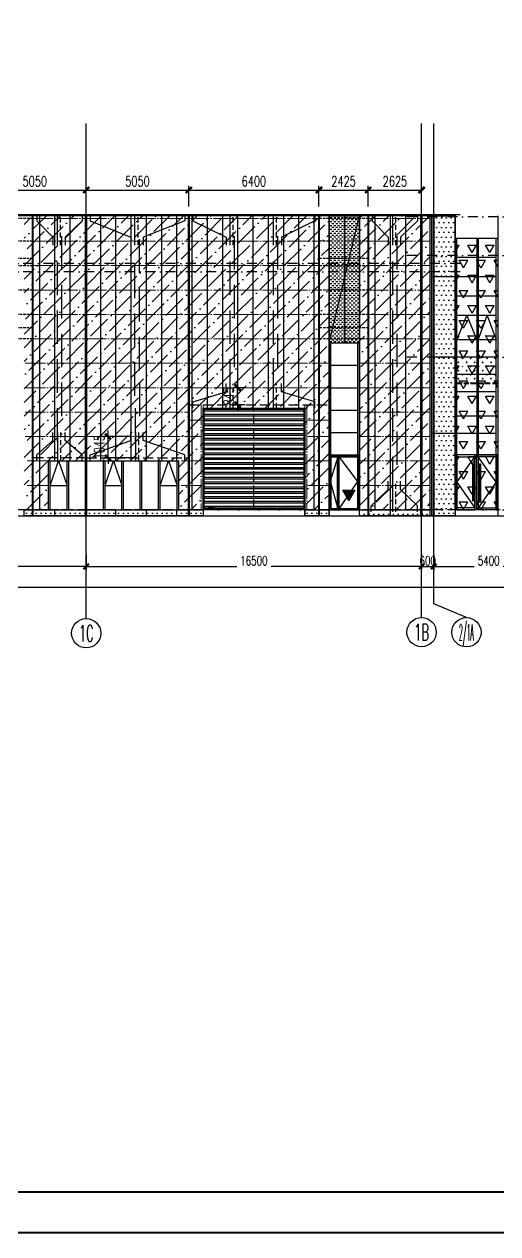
# Model space of a CAD drawing. Extents: x -2072575 to 87763, y -155913 to 742026.
# Drawn here: x -1795048 to -1771748, y 472207 to 531657 of the extents above; entities that cross this region are included whole.
import ezdxf
from ezdxf.enums import TextEntityAlignment as Align

# ---------------------------------------------------------------- set-up
doc = ezdxf.new("R2010")
doc.units = 0
doc.header["$LTSCALE"] = 1000
for name, pattern in [('20剖面图$0$DASH', [0.35, 0.25, -0.1]), ('__DASH', [0.35, 0.25, -0.1]), ('CENTER', [2, 1.25, -0.25, 0.25, -0.25]), ('DASH', [0.35, 0.25, -0.1]), ('DASHDOT', [1, 0.5, -0.25, 0, -0.25]), ('DASHED', [0.75, 0.5, -0.25]), ('DOT', [0.25, 0, -0.25]), ('DOTE', [2.42, 2, -0.2, 0.02, -0.2]), ('HIDDEN2', [0.1875, 0.125, -0.0625]), ('ZN-DASH', [0.35, 0.25, -0.1])]:
    doc.linetypes.add(name, pattern=pattern)
doc.layers.get('Defpoints').update_dxf_attribs({"color": 210})
for name, color, linetype in [('!ZN1-填充-8', 8, 'Continuous'), ('!ZN1-文字-7', 7, 'Continuous'), ('!ZN1-标注-173', 173, 'Continuous'), ('!ZN3-不锈钢板幕墙-7', 7, 'Continuous'), ('!ZN3-玻璃幕墙-4', 4, 'Continuous'), ('!ZN4-辅助材料-1', 1, 'Continuous'), ('!ZN5-钢材投影-40', 40, 'Continuous'), ('!ZN5-铝材断面-6', 6, 'Continuous'), ('0-cxFrame', 155, 'Continuous'), ('12圆钢+30钢套管撑杆', 3, 'Continuous'), ('12圆钢斜拉条', 30, 'Continuous'), ('12圆钢直拉条', 22, 'Continuous'), ('250×150×4.5×8 H型钢', 3, 'HIDDEN2'), ('3符号', 3, 'Continuous'), ('3铝板幕墙', 3, 'Continuous'), ('4玻璃幕墙', 4, 'Continuous'), ('60x60x5钢方管', 6, '20剖面图$0$DASH'), ('A-AXIS-DOTE', 14, 'DOTE'), ('A-AXIS-DP', 126, 'Continuous'), ('A-HATCH-2', 251, 'Continuous'), ('A-LIN-V', 9, 'Continuous'), ('A-门窗表显示尺寸', 160, 'Continuous'), ('AS-WALL', 40, 'Continuous'), ('DIM', 173, 'Continuous'), ('DOT', 8, 'DOT'), ('DOTE', 1, 'CENTER'), ('IE-填充-JYZS', 7, 'Continuous'), ('压型钢板', 23, 'Continuous')]:
    doc.layers.add(name, color=color, linetype=linetype)
for name, color, linetype, lineweight in [('0-cxText', 131, 'Continuous', 25), ('A-WALL-HATCH', 8, 'Continuous', 13), ('冷弯薄壁C型钢 250x75x20x3.0', 51, 'DOTE', 0), ('梁', 4, 'Continuous', 18)]:
    doc.layers.add(name, color=color, linetype=linetype, lineweight=lineweight)
doc.styles.add('_TCH_AXIS', font='COMPLEX', dxfattribs={"bigfont": 'GBCBIG'})
doc.styles.add('A-STANDARD', font='SIMPLEX', dxfattribs={"bigfont": 'GBCBIG'})
doc.styles.add('cx_tuming', font='simhei.ttf')
doc.styles.add('cx_tuqian1', font='')
doc.styles.add('DHTEXT-1', font='romans.shx', dxfattribs={"width": 0.7, "bigfont": 'chinese.shx'})
doc.styles.add('样式 1', font='romans.shx', dxfattribs={"width": 0.7, "bigfont": 'chinese.shx'})
doc.styles.add('黑体', font='simhei.ttf', dxfattribs={"height": 12})
doc.styles.get('cx_tuqian1').set_extended_font_data('SimSun')
doc.dimstyles.new('ZN180', dxfattribs={"dimscale": 180, "dimtxt": 2.5, "dimasz": 1.5, "dimexe": 1, "dimexo": 2, "dimgap": 0.9, "dimtad": 1, "dimdec": 0, "dimdsep": 46, "dimtxsty": 'DHTEXT-1', "dimblk": 'ARCHTICK', "dimcen": 2.5, "dimclrd": 173, "dimclre": 173, "dimclrt": 7, "dimazin": 2, "dimtfac": 1, "dimtdec": 0, "dimtix": 1, "dimtmove": 2, "dimatfit": 3, "dimfxl": 0, "dimarcsym": 0})
doc.dimstyles.new('ZN200', dxfattribs={"dimscale": 200, "dimtxt": 2.5, "dimasz": 1.5, "dimexe": 1, "dimexo": 2, "dimgap": 0.9, "dimtad": 1, "dimdec": 0, "dimdsep": 46, "dimtxsty": 'DHTEXT-1', "dimblk": 'ARCHTICK', "dimcen": 2.5, "dimclrd": 173, "dimclre": 173, "dimclrt": 7, "dimazin": 2, "dimtfac": 1, "dimtdec": 0, "dimtix": 1, "dimtmove": 2, "dimatfit": 3, "dimfxl": 0, "dimtolj": 1, "dimtzin": 0, "dimarcsym": 0})
pattern_1 = [(45, (1875021.75, -503214.68), (252.5697, 926.08891), [1190.625, -238.125, 0, -238.125])]

# ---------------------------------------------------------------- blocks, each defined once
blk = doc.blocks.new('_ArchTick')
at = {"color": 0, "linetype": 'ByBlock', "const_width": 0.4}
blk.add_lwpolyline([(-0.5, -0.5), (0.5, 0.5)], dxfattribs=at)
blk = doc.blocks.new('*D84')
at = {"layer": 'Defpoints', "color": 0, "ltscale": 1800, "transparency": 16777216}
for p in [(-600, -1855), (125900, -1855), (125900, -3824)]:
    blk.add_point(p, dxfattribs=at)
at = {"layer": 'DIM', "color": 173, "linetype": 'ByBlock', "lineweight": -2, "ltscale": 1800, "transparency": 16777216}
for p, q in [((-600, -2215), (-600, -4004)), ((125900, -2215), (125900, -4004)), ((-600, -3824), (61655, -3824)), ((125900, -3824), (63644, -3824))]:
    blk.add_line(p, q, dxfattribs=at)
at = {"layer": 'DIM', "color": 173, "lineweight": -2, "ltscale": 1800, "transparency": 16777216, "xscale": 270, "yscale": 270, "zscale": 270, "rotation": 180}
blk.add_blockref('_ArchTick', (-600, -3824), dxfattribs=at)
at = {"layer": 'DIM', "color": 173, "lineweight": -2, "ltscale": 1800, "transparency": 16777216, "xscale": 270, "yscale": 270, "zscale": 270}
blk.add_blockref('_ArchTick', (125900, -3824), dxfattribs=at)
at = {"layer": 'DIM', "color": 7, "ltscale": 1800, "transparency": 16777216, "insert": (62650, -3549), "char_height": 450, "attachment_point": 5, "style": 'DHTEXT-1'}
blk.add_mtext('126500', dxfattribs=at)
blk = doc.blocks.new('*D91')
at = {"layer": 'Defpoints', "color": 0, "ltscale": 1800, "transparency": 16777216}
for p in [(76500, -1855), (93000, -1855), (93000, -2784)]:
    blk.add_point(p, dxfattribs=at)
at = {"layer": 'DIM', "color": 173, "linetype": 'ByBlock', "lineweight": -2, "ltscale": 1800, "transparency": 16777216}
for p, q in [((76500, -2215), (76500, -2964)), ((93000, -2215), (93000, -2964)), ((76500, -2784), (83906, -2784)), ((93000, -2784), (85595, -2784))]:
    blk.add_line(p, q, dxfattribs=at)
at = {"layer": 'DIM', "color": 173, "lineweight": -2, "ltscale": 1800, "transparency": 16777216, "xscale": 270, "yscale": 270, "zscale": 270, "rotation": 180}
blk.add_blockref('_ArchTick', (76500, -2784), dxfattribs=at)
at = {"layer": 'DIM', "color": 173, "lineweight": -2, "ltscale": 1800, "transparency": 16777216, "xscale": 270, "yscale": 270, "zscale": 270}
blk.add_blockref('_ArchTick', (93000, -2784), dxfattribs=at)
at = {"layer": 'DIM', "color": 7, "ltscale": 1800, "transparency": 16777216, "insert": (84750, -2509), "char_height": 450, "attachment_point": 5, "style": 'DHTEXT-1'}
blk.add_mtext('16500', dxfattribs=at)
blk = doc.blocks.new('*D92')
at = {"layer": 'Defpoints', "color": 0, "ltscale": 1800, "transparency": 16777216}
for p in [(93000, -1855), (109500, -1855), (109500, -2784)]:
    blk.add_point(p, dxfattribs=at)
at = {"layer": 'DIM', "color": 173, "linetype": 'ByBlock', "lineweight": -2, "ltscale": 1800, "transparency": 16777216}
for p, q in [((93000, -2215), (93000, -2964)), ((109500, -2215), (109500, -2964)), ((93000, -2784), (100406, -2784)), ((109500, -2784), (102095, -2784))]:
    blk.add_line(p, q, dxfattribs=at)
at = {"layer": 'DIM', "color": 173, "lineweight": -2, "ltscale": 1800, "transparency": 16777216, "xscale": 270, "yscale": 270, "zscale": 270, "rotation": 180}
blk.add_blockref('_ArchTick', (93000, -2784), dxfattribs=at)
at = {"layer": 'DIM', "color": 173, "lineweight": -2, "ltscale": 1800, "transparency": 16777216, "xscale": 270, "yscale": 270, "zscale": 270}
blk.add_blockref('_ArchTick', (109500, -2784), dxfattribs=at)
at = {"layer": 'DIM', "color": 7, "ltscale": 1800, "transparency": 16777216, "insert": (101250, -2509), "char_height": 450, "attachment_point": 5, "style": 'DHTEXT-1'}
blk.add_mtext('16500', dxfattribs=at)
blk = doc.blocks.new('*D93')
at = {"layer": 'Defpoints', "color": 0, "ltscale": 1800, "transparency": 16777216}
for p in [(109500, -1855), (110100, -1855), (110100, -2784)]:
    blk.add_point(p, dxfattribs=at)
at = {"layer": 'DIM', "color": 173, "linetype": 'ByBlock', "lineweight": -2, "ltscale": 1800, "transparency": 16777216}
for p, q in [((109500, -2215), (109500, -2964)), ((110100, -2215), (110100, -2964)), ((109500, -2784), (110100, -2784))]:
    blk.add_line(p, q, dxfattribs=at)
at = {"layer": 'DIM', "color": 173, "lineweight": -2, "ltscale": 1800, "transparency": 16777216, "xscale": 270, "yscale": 270, "zscale": 270, "rotation": 180}
blk.add_blockref('_ArchTick', (109500, -2784), dxfattribs=at)
at = {"layer": 'DIM', "color": 173, "lineweight": -2, "ltscale": 1800, "transparency": 16777216, "xscale": 270, "yscale": 270, "zscale": 270}
blk.add_blockref('_ArchTick', (110100, -2784), dxfattribs=at)
at = {"layer": 'DIM', "color": 7, "ltscale": 1800, "transparency": 16777216, "insert": (109800, -2509), "char_height": 450, "attachment_point": 5, "style": 'DHTEXT-1'}
blk.add_mtext('600', dxfattribs=at)
blk = doc.blocks.new('*D94')
at = {"layer": 'Defpoints', "color": 0, "ltscale": 1800, "transparency": 16777216}
for p in [(110100, -1855), (115500, -1855), (115500, -2784)]:
    blk.add_point(p, dxfattribs=at)
at = {"layer": 'DIM', "color": 173, "linetype": 'ByBlock', "lineweight": -2, "ltscale": 1800, "transparency": 16777216}
for p, q in [((110100, -2215), (110100, -2964)), ((115500, -2215), (115500, -2964)), ((110100, -2784), (112083, -2784)), ((115500, -2784), (113517, -2784))]:
    blk.add_line(p, q, dxfattribs=at)
at = {"layer": 'DIM', "color": 173, "lineweight": -2, "ltscale": 1800, "transparency": 16777216, "xscale": 270, "yscale": 270, "zscale": 270, "rotation": 180}
blk.add_blockref('_ArchTick', (110100, -2784), dxfattribs=at)
at = {"layer": 'DIM', "color": 173, "lineweight": -2, "ltscale": 1800, "transparency": 16777216, "xscale": 270, "yscale": 270, "zscale": 270}
blk.add_blockref('_ArchTick', (115500, -2784), dxfattribs=at)
at = {"layer": 'DIM', "color": 7, "ltscale": 1800, "transparency": 16777216, "insert": (112800, -2509), "char_height": 450, "attachment_point": 5, "style": 'DHTEXT-1'}
blk.add_mtext('5400', dxfattribs=at)
blk = doc.blocks.new('卓越-轴号')
blk.add_circle((0, 0), 4)
at = {"color": 0, "style": '_TCH_AXIS', "width": 1.041667, "flags": 8}
blk.add_attdef('A', text='', height=4.48, dxfattribs=at).set_placement((-2, -2.24), (2, -2.24), align=Align.FIT)
blk = doc.blocks.new('TK22.A1 L(Dragon)')
at = {"layer": '0-cxFrame', "color": 7, "const_width": 0.5}
blk.add_lwpolyline([(0, 0), (-841, 0), (-841, 594), (0, 594)], close=True, dxfattribs=at)
at = {"layer": '0-cxFrame', "const_width": 0.5}
blk.add_lwpolyline([(-80, 10), (-821, 10), (-821, 584), (-80, 584)], close=True, dxfattribs=at)
at = {"style": '黑体', "flags": 4}
blk.add_attdef('图幅', text='', height=3.3, dxfattribs=at).set_placement((-40, 3), align=Align.RIGHT)
at = {"layer": '0-cxText', "flags": 4}
for tag, height, style, p in [('建设单位', 3.5, 'cx_tuming', (-45, 240)), ('项目名称', 3.5, 'cx_tuming', (-45, 210)), ('子项名称', 3.5, 'cx_tuming', (-45, 180)), ('工程编号', 3.3, 'cx_tuqian1', (-35, 165)), ('图名1', 3.5, 'cx_tuming', (-45, 87)), ('图名2', 3.5, 'cx_tuming', (-45, 79)), ('图名3', 3.5, 'cx_tuming', (-45, 71)), ('出图日期', 3.3, 'cx_tuqian1', (-39, 60)), ('专业', 3.3, 'cx_tuqian1', (-55, 52)), ('图号', 3.3, 'cx_tuqian1', (-55, 44)), ('版次', 3.3, 'cx_tuqian1', (-20, 44))]:
    blk.add_attdef(tag, text='', height=height, dxfattribs=dict(at, style=style)).set_placement(p, align=Align.MIDDLE)
at = {"layer": 'Defpoints', "color": 6, "flags": 4}
for tag, height, style, p in [('tufu', 3.3, '黑体', (-12, 12)), ('dwfname', 4, 'cx_tuqian1', (-80, 3))]:
    blk.add_attdef(tag, text='', height=height, dxfattribs=dict(at, style=style)).set_placement(p, align=Align.RIGHT)
blk = doc.blocks.new('消防救援口标识')
blk.add_wipeout([(0, 0), (-150, 260), (150, 260)]).dxf.layer = '!ZN1-标注-173'
at = {"layer": '!ZN1-填充-8'}
h = blk.add_hatch(color=252, dxfattribs=at)
h.dxf.hatch_style = 1
h.paths.add_polyline_path([(0, 0), (-150, 260), (150, 260)])
at = {"layer": '!ZN1-标注-173'}
blk.add_lwpolyline([(0, 0), (-150, 260), (150, 260)], close=True, dxfattribs=at)
at = {"layer": '!ZN1-文字-7', "ltscale": 1.5, "style": '样式 1', "width": 0.7}
blk.add_text('消', height=120, dxfattribs=at).set_placement((-62, 164), align=Align.MIDDLE_LEFT)
blk = doc.blocks.new('w4243')
at = {"layer": '!ZN4-辅助材料-1', "xscale": 2, "yscale": 2, "zscale": 2}
blk.add_blockref('消防救援口标识', (-1646421, 506714), dxfattribs=at)
blk = doc.blocks.new('20250915090950')
at = {"layer": '!ZN1-填充-8'}
h = blk.add_hatch(dxfattribs=at)
h.set_pattern_fill('ANSI36', color=252, scale=300, style=0)
h.set_pattern_definition(pattern_1)
h.paths.add_polyline_path([(89950, 0), (93450, 0), (97550, 0), (91150, 0), (91150, 2400), (97550, 2400), (97550, 0), (98750, 0), (98750, 5000), (103750, 5000), (103750, 0), (104950, 0), (104950, 14450), (89950, 14450)])
h = blk.add_hatch(dxfattribs=at)
h.set_pattern_fill('ANSI36', color=252, scale=300, style=0)
h.set_pattern_definition(pattern_1)
h.paths.add_polyline_path([(106450, 0), (109900, 0), (109900, 14450), (106450, 14450)])
h = blk.add_hatch(dxfattribs=at)
h.set_pattern_fill('DOTS', color=252, scale=150, style=0)
h.set_pattern_definition([(0, (110000, -300), (119.0625, 238.125), [0, -238.125])])
h.paths.add_polyline_path([(110000, 14450), (111150, 14450), (111150, -300), (110000, -300)])
h = blk.add_hatch(dxfattribs=at)
h.set_pattern_fill('DOTS', color=252, scale=150, style=0)
h.set_pattern_definition([(0, (1875021.75, -503214.68), (119.0625, 238.125), [0, -238.125])])
h.paths.add_polyline_path([(113250, -300), (117150, -300), (117150, 5000), (122150, 5000), (122150, -300), (125900, -300), (125900, 14450), (113250, 14450)])
h = blk.add_hatch(dxfattribs=at)
h.set_pattern_fill('TRIANG', color=252, scale=300)
h.set_pattern_definition([(60, (1875021.75, -507792.9), (-428.62485, 742.4002), [428.625, -428.625]), (120, (1875021.75, -507792.9), (-857.24985, 9e-05), [428.625, -428.625]), (0, (1874807.4, -507421.7), (428.625, 742.4001), [428.625, -428.625])])
h.paths.add_polyline_path([(111150, 13350), (113250, 13350), (113250, 0), (111150, 0)])
at = {"layer": '!ZN1-填充-8', "ltscale": 0.5}
h = blk.add_hatch(dxfattribs=at)
h.set_pattern_fill('石膏板', color=252, scale=80)
h.set_pattern_definition([(45, (2141292.27, -554790.2), (-200.000005, 200.000005), [64, -218.84272]), (135, (2141737.52, -554790.2), (-200.000005, -200.000005), [64, -218.84272])])
h.paths.add_polyline_path([(111230, 7500), (111230, 6240), (113170, 6240), (113170, 7500)])
at = {"layer": '!ZN1-填充-8'}
h = blk.add_hatch(dxfattribs=at)
h.set_pattern_fill('DOTS', color=252, scale=150, style=0)
h.set_pattern_definition([(0, (1884997.87, -507792.86), (119.0625, 238.125), [0, -238.125])])
h.paths.add_polyline_path([(106450, 0), (110000, 0), (110000, -300), (106450, -300)])
at = {"layer": 'A-HATCH-2'}
h = blk.add_hatch(dxfattribs=at)
h.set_pattern_fill('ANSI32', color=256, scale=50, angle=45)
h.set_pattern_definition([(180, (1742230.16, -517237.45), (-1e-14, -238.125), []), (180, (1742150.8, -517158.08), (-1e-14, -238.125), [])])
h.paths.add_polyline_path([(98800, 4950), (103700, 4950), (103700, 50), (98800, 50)])
at = {"layer": 'IE-填充-JYZS', "ltscale": 10}
h = blk.add_hatch(dxfattribs=at)
h.set_pattern_fill('DASH', color=252, scale=100)
h.set_pattern_definition([(0, (1875021.75, -503214.675), (95.25, 95.25), [95.25, -95.25])])
h.paths.add_polyline_path([(106450, 8200), (104950, 8200), (104950, 14450), (106450, 14450)])
at = {"layer": 'IE-填充-JYZS', "ltscale": 2000}
h = blk.add_hatch(dxfattribs=at)
h.set_pattern_fill('DOTS', color=252, scale=150)
h.set_pattern_definition([(0, (89950, -300), (119.0625, 238.125), [0, -238.125])])
h.paths.add_polyline_path([(89950, 0), (98750, 0), (98750, -300), (89950, -300)])
h = blk.add_hatch(dxfattribs=at)
h.set_pattern_fill('DOTS', color=252, scale=150)
h.set_pattern_definition([(0, (103750, -300), (119.062, 238.125), [0, -238.125])])
h.paths.add_polyline_path([(103750, 0), (104950, 0), (104950, -300), (103750, -300)])
at = {"layer": '!ZN3-不锈钢板幕墙-7', "ltscale": 10}
for points in [[(112010, 435), (112050, 435), (112050, 2265), (112010, 2265)], [(112390, 435), (112350, 435), (112350, 2265), (112390, 2265)]]:
    blk.add_lwpolyline(points, close=True, dxfattribs=at)
at = {"layer": '!ZN3-玻璃幕墙-4', "color": 252, "linetype": 'ZN-DASH', "ltscale": 500}
for p, q in [((111230, 1350), (112120, 2600)), ((113170, 1350), (112280, 2600))]:
    blk.add_line(p, q, dxfattribs=at)
at = {"layer": '!ZN3-玻璃幕墙-4', "color": 252, "ltscale": 10}
for p, q in [((111230, 1350), (112120, 100)), ((113170, 1350), (112280, 100))]:
    blk.add_line(p, q, dxfattribs=at)
for points in [[(111230, 8350), (111720, 9550), (112210, 8350)], [(112290, 8350), (112730, 9550), (113170, 8350)], [(91230, 1200), (91645, 2400), (92060, 1200)], [(93940, 1200), (94350, 2400), (94760, 1200)], [(96640, 1200), (97055, 2400), (97470, 1200)]]:
    blk.add_lwpolyline(points, dxfattribs=at)
for points in [[(111230, 0), (111150, 0), (111150, 2700), (111230, 2700)], [(111230, 2600), (112120, 2600), (112120, 2700), (111230, 2700)], [(112200, 0), (112120, 0), (112120, 2700), (112200, 2700)], [(112280, 0), (112200, 0), (112200, 2700), (112280, 2700)], [(113170, 2600), (112280, 2600), (112280, 2700), (113170, 2700)], [(113170, 0), (113250, 0), (113250, 2700), (113170, 2700)], [(111230, 0), (112120, 0), (112120, 100), (111230, 100)], [(113170, 0), (112280, 0), (112280, 100), (113170, 100)]]:
    blk.add_lwpolyline(points, close=True, dxfattribs=at)
at = {"layer": '!ZN5-钢材投影-40', "color": 8, "linetype": 'DASH'}
for p, q in [((111230, 6240), (113250, 6240)), ((111230, 6200), (113250, 6200))]:
    blk.add_line(p, q, dxfattribs=at)
at = {"layer": '3铝板幕墙', "color": 252, "ltscale": 10}
for p, q in [((113250, 14450), (113250, -300)), ((111150, 11450), (110000, 11450)), ((111150, 7500), (110000, 7500)), ((111150, 3750), (110000, 3750))]:
    blk.add_line(p, q, dxfattribs=at)
at = {"layer": '3铝板幕墙', "color": 252, "ltscale": 2000}
for p, q in [((91450, 0), (91450, -300)), ((92950, 0), (92950, -300)), ((94450, 0), (94450, -300)), ((95950, 0), (95950, -300)), ((97450, 0), (97450, -300)), ((107950, 0), (107950, -300)), ((109450, 0), (109450, -300))]:
    blk.add_line(p, q, dxfattribs=at)
at = {"layer": '3铝板幕墙', "color": 252, "ltscale": 10}
blk.add_lwpolyline([(110000, 14450), (111150, 14450), (111150, -300), (110000, -300), (110000, 14450)], dxfattribs=at)
at = {"layer": '3铝板幕墙', "color": 252, "ltscale": 2000}
for points in [[(89950, 0), (98750, 0), (98750, -300), (89950, -300)], [(103750, 0), (104950, 0), (104950, -300), (103750, -300)], [(106450, 0), (110000, 0), (110000, -300), (106450, -300)]]:
    blk.add_lwpolyline(points, close=True, dxfattribs=at)
at = {"layer": '4玻璃幕墙', "color": 252, "ltscale": 1.5}
for p, q in [((111230, 0), (111230, 13350)), ((112210, 13350), (112210, 2700)), ((112290, 13350), (112290, 2700)), ((113170, 0), (113170, 13350)), ((113170, 12400), (111230, 12400)), ((113170, 11450), (111230, 11450)), ((113170, 10500), (111230, 10500)), ((113170, 9550), (111230, 9550)), ((113170, 8350), (111230, 8350)), ((104950, 0), (104950, 8200)), ((104950, 8200), (106450, 8200)), ((105030, 0), (105030, 8200)), ((113170, 7500), (111230, 7500)), ((105030, 7100), (106370, 7100)), ((113170, 6650), (111230, 6650)), ((105030, 6000), (106370, 6000)), ((113170, 5800), (111230, 5800)), ((105030, 4900), (106370, 4900)), ((113170, 4600), (111230, 4600)), ((105030, 3800), (106370, 3800)), ((113170, 3750), (111230, 3750)), ((91150, 0), (91150, 2400)), ((91150, 2400), (97550, 2400)), ((91230, 0), (91230, 2400)), ((92060, 0), (92060, 2400)), ((92140, 0), (92140, 2400)), ((92960, 0), (92960, 2400)), ((93040, 0), (93040, 2400)), ((93860, 0), (93860, 2400)), ((93940, 0), (93940, 2400)), ((94760, 0), (94760, 2400)), ((94840, 0), (94840, 2400)), ((95660, 0), (95660, 2400)), ((95740, 0), (95740, 2400)), ((96560, 0), (96560, 2400)), ((96640, 0), (96640, 2400)), ((97470, 0), (97470, 2400)), ((97550, 0), (97550, 2400)), ((105030, 2700), (106370, 2700)), ((113170, 2700), (111230, 2700)), ((91230, 1200), (92060, 1200)), ((93940, 1200), (94760, 1200)), ((96640, 1200), (97470, 1200)), ((91150, 0), (97550, 0)), ((106450, 0), (104950, 0))]:
    blk.add_line(p, q, dxfattribs=at)
at = {"layer": '4玻璃幕墙', "color": 252}
for p, q in [((104950, 2700), (106450, 2700)), ((104950, 0), (104950, 2700)), ((105000, 0), (105000, 2650)), ((105000, 2650), (105400, 2650)), ((105050, 50), (105050, 2600)), ((105050, 2600), (105350, 2600)), ((105400, 2650), (106400, 2650)), ((105450, 2600), (106350, 2600)), ((106450, 0), (104950, 0)), ((105350, 50), (105050, 50)), ((106350, 50), (105450, 50))]:
    blk.add_line(p, q, dxfattribs=at)
at = {"layer": '4玻璃幕墙', "color": 252, "ltscale": 1.5}
blk.add_lwpolyline([(111150, 13350), (113250, 13350), (113250, 0), (111150, 0), (111150, 13350)], dxfattribs=at)
at = {"layer": 'A-AXIS-DOTE', "linetype": '__DASH', "ltscale": 2}
blk.add_line((101250, 0), (101250, 5000), dxfattribs=at)
at = {"layer": 'A-LIN-V', "color": 252}
for p, q in [((109900, 14500), (-600, 14500)), ((110000, 14450), (-600, 14450)), ((104950, 14500), (106450, 14500)), ((104950, -300), (104950, 14450)), ((104950, 14450), (106450, 14450)), ((109900, 14500), (109900, -300)), ((111100, 14500), (110000, 14500)), ((110000, 14500), (110000, -300)), ((111150, 14450), (110000, 14450)), ((110100, 14500), (110100, -300)), ((111150, 13300), (111150, 14500)), ((89950, 0), (88450, 0)), ((98750, 0), (98750, -300)), ((104950, 0), (106450, 0)), ((106450, 0), (104950, 0)), ((103750, 0), (103750, -300)), ((111150, 0), (111150, -300))]:
    blk.add_line(p, q, dxfattribs=at)
blk.add_lwpolyline([(98750, 5000), (103750, 5000), (103750, 0), (98750, 0)], close=True, dxfattribs=at)
at = {"layer": 'A-WALL-HATCH'}
blk.add_line((97550, 0), (90470, 0), dxfattribs=at)
at = {"layer": 'A-门窗表显示尺寸', "color": 252}
blk.add_lwpolyline([(98800, 4950), (103700, 4950), (103700, 50), (98800, 50)], close=True, dxfattribs=at)
at = {"layer": 'AS-WALL', "color": 252}
blk.add_lwpolyline([(104950, 8200), (104950, 8200), (106450, 14450)], dxfattribs=at)
at = {"layer": '压型钢板', "color": 252, "ltscale": 10}
for p, q in [((90700, 14500), (90700, 0)), ((91450, 14500), (91450, 2400)), ((92200, 14500), (92200, 2400)), ((92950, 14500), (92950, 2400)), ((93700, 14500), (93700, 2400)), ((94450, 14500), (94450, 2400)), ((95200, 14500), (95200, 2400)), ((95950, 14500), (95950, 2400)), ((96700, 14500), (96700, 2400)), ((97450, 14500), (97450, 2400)), ((98200, 14500), (98200, 0)), ((98950, 14500), (98950, 5000)), ((99700, 14500), (99700, 5000)), ((100450, 14500), (100450, 5000)), ((101200, 14500), (101200, 5000)), ((101950, 14500), (101950, 5000)), ((102700, 14500), (102700, 5000)), ((103450, 14500), (103450, 5000)), ((104200, 14500), (104200, 0)), ((104950, 14500), (104950, 0)), ((105700, 14500), (105700, 8200)), ((107200, 14500), (107200, 0)), ((107950, 14500), (107950, 0)), ((108700, 14500), (108700, 0)), ((109450, 14500), (109450, 0)), ((109900, 14500), (109900, 0))]:
    blk.add_line(p, q, dxfattribs=at)
at = {"layer": 'A-门窗表显示尺寸', "color": 252, "style": 'A-STANDARD', "width": 0.705882}
blk.add_text('JLM5050', height=59.5, dxfattribs=at).set_placement((99000, 80))
at = {"layer": 'A-WALL-HATCH'}
blk.add_blockref('w4243', (1752341, -506271), dxfattribs=at)
at = {"layer": '4玻璃幕墙', "color": 252, "ltscale": 1.5}
for p, q in [((106370, 0), (106370, 8200)), ((106450, 0), (106450, 8200))]:
    blk.add_line(p, q, dxfattribs=at)
at = {"layer": '4玻璃幕墙', "color": 252}
for p, q in [((105350, 2600), (105350, 50)), ((105400, 0), (105400, 2650)), ((105450, 50), (105450, 2600)), ((106350, 2600), (106350, 50)), ((106400, 2650), (106400, 0)), ((106450, 2700), (106450, 0))]:
    blk.add_line(p, q, dxfattribs=at)
for points in [[(105400, 2650), (105000, 1403), (105400, 0)], [(105400, 2650), (106350, 1393), (105400, 0)]]:
    blk.add_lwpolyline(points, dxfattribs=at)
at = {"layer": 'A-LIN-V', "color": 252}
blk.add_line((106450, -300), (106450, 14450), dxfattribs=at)
at = {"layer": '压型钢板', "color": 252, "ltscale": 10}
blk.add_line((106450, 14500), (106450, 0), dxfattribs=at)
blk = doc.blocks.new('A$C79cc59f2')
at = {"layer": '3铝板幕墙', "ltscale": 1000}
blk.add_blockref('20250915090950', (0, 0), dxfattribs=at)
blk = doc.blocks.new('*D3401')
at = {"layer": 'Defpoints', "color": 0, "ltscale": 10, "transparency": 16777216}
for p in [(-1775498, 523507), (-1778123, 522293), (-1775498, 522293)]:
    blk.add_point(p, dxfattribs=at)
at = {"layer": 'DIM', "color": 173, "linetype": 'ByBlock', "lineweight": -2, "ltscale": 10, "transparency": 16777216}
for p, q in [((-1778123, 522693), (-1778123, 523707)), ((-1778123, 523507), (-1775498, 523507)), ((-1775498, 522693), (-1775498, 523707))]:
    blk.add_line(p, q, dxfattribs=at)
at = {"layer": 'DIM', "color": 173, "lineweight": -2, "ltscale": 10, "transparency": 16777216, "xscale": 300, "yscale": 300, "zscale": 300, "rotation": 180}
blk.add_blockref('_ArchTick', (-1778123, 523507), dxfattribs=at)
at = {"layer": 'DIM', "color": 173, "lineweight": -2, "ltscale": 10, "transparency": 16777216, "xscale": 300, "yscale": 300, "zscale": 300}
blk.add_blockref('_ArchTick', (-1775498, 523507), dxfattribs=at)
at = {"layer": 'DIM', "color": 7, "ltscale": 10, "transparency": 16777216, "insert": (-1776810, 523937), "char_height": 500, "attachment_point": 5, "style": 'DHTEXT-1'}
blk.add_mtext('\\A1;2625', dxfattribs=at)
blk = doc.blocks.new('*D3402')
at = {"layer": 'Defpoints', "color": 0, "ltscale": 10, "transparency": 16777216}
for p in [(-1778123, 523507), (-1780548, 522293), (-1778123, 522293)]:
    blk.add_point(p, dxfattribs=at)
at = {"layer": 'DIM', "color": 173, "linetype": 'ByBlock', "lineweight": -2, "ltscale": 10, "transparency": 16777216}
for p, q in [((-1780548, 522693), (-1780548, 523707)), ((-1780548, 523507), (-1778123, 523507)), ((-1778123, 522693), (-1778123, 523707))]:
    blk.add_line(p, q, dxfattribs=at)
at = {"layer": 'DIM', "color": 173, "lineweight": -2, "ltscale": 10, "transparency": 16777216, "xscale": 300, "yscale": 300, "zscale": 300, "rotation": 180}
blk.add_blockref('_ArchTick', (-1780548, 523507), dxfattribs=at)
at = {"layer": 'DIM', "color": 173, "lineweight": -2, "ltscale": 10, "transparency": 16777216, "xscale": 300, "yscale": 300, "zscale": 300}
blk.add_blockref('_ArchTick', (-1778123, 523507), dxfattribs=at)
at = {"layer": 'DIM', "color": 7, "ltscale": 10, "transparency": 16777216, "insert": (-1779335, 523937), "char_height": 500, "attachment_point": 5, "style": 'DHTEXT-1'}
blk.add_mtext('\\A1;2425', dxfattribs=at)
blk = doc.blocks.new('*D3403')
at = {"layer": 'Defpoints', "color": 0, "ltscale": 10, "transparency": 16777216}
for p in [(-1780548, 523507), (-1786948, 522293), (-1780548, 522293)]:
    blk.add_point(p, dxfattribs=at)
at = {"layer": 'DIM', "color": 173, "linetype": 'ByBlock', "lineweight": -2, "ltscale": 10, "transparency": 16777216}
for p, q in [((-1786948, 522693), (-1786948, 523707)), ((-1786948, 523507), (-1780548, 523507)), ((-1780548, 522693), (-1780548, 523707))]:
    blk.add_line(p, q, dxfattribs=at)
at = {"layer": 'DIM', "color": 173, "lineweight": -2, "ltscale": 10, "transparency": 16777216, "xscale": 300, "yscale": 300, "zscale": 300, "rotation": 180}
blk.add_blockref('_ArchTick', (-1786948, 523507), dxfattribs=at)
at = {"layer": 'DIM', "color": 173, "lineweight": -2, "ltscale": 10, "transparency": 16777216, "xscale": 300, "yscale": 300, "zscale": 300}
blk.add_blockref('_ArchTick', (-1780548, 523507), dxfattribs=at)
at = {"layer": 'DIM', "color": 7, "ltscale": 10, "transparency": 16777216, "insert": (-1783748, 523937), "char_height": 500, "attachment_point": 5, "style": 'DHTEXT-1'}
blk.add_mtext('\\A1;6400', dxfattribs=at)
blk = doc.blocks.new('*D3404')
at = {"layer": 'Defpoints', "color": 0, "ltscale": 10, "transparency": 16777216}
for p in [(-1786948, 523507), (-1791998, 522293), (-1786948, 522293)]:
    blk.add_point(p, dxfattribs=at)
at = {"layer": 'DIM', "color": 173, "linetype": 'ByBlock', "lineweight": -2, "ltscale": 10, "transparency": 16777216}
for p, q in [((-1791998, 522693), (-1791998, 523707)), ((-1791998, 523507), (-1786948, 523507)), ((-1786948, 522693), (-1786948, 523707))]:
    blk.add_line(p, q, dxfattribs=at)
at = {"layer": 'DIM', "color": 173, "lineweight": -2, "ltscale": 10, "transparency": 16777216, "xscale": 300, "yscale": 300, "zscale": 300, "rotation": 180}
blk.add_blockref('_ArchTick', (-1791998, 523507), dxfattribs=at)
at = {"layer": 'DIM', "color": 173, "lineweight": -2, "ltscale": 10, "transparency": 16777216, "xscale": 300, "yscale": 300, "zscale": 300}
blk.add_blockref('_ArchTick', (-1786948, 523507), dxfattribs=at)
at = {"layer": 'DIM', "color": 7, "ltscale": 10, "transparency": 16777216, "insert": (-1789473, 523937), "char_height": 500, "attachment_point": 5, "style": 'DHTEXT-1'}
blk.add_mtext('\\A1;5050', dxfattribs=at)
blk = doc.blocks.new('*D3405')
at = {"layer": 'Defpoints', "color": 0, "ltscale": 10, "transparency": 16777216}
for p in [(-1791998, 523507), (-1797048, 522293), (-1791998, 522293)]:
    blk.add_point(p, dxfattribs=at)
at = {"layer": 'DIM', "color": 173, "linetype": 'ByBlock', "lineweight": -2, "ltscale": 10, "transparency": 16777216}
for p, q in [((-1797048, 522693), (-1797048, 523707)), ((-1797048, 523507), (-1791998, 523507)), ((-1791998, 522693), (-1791998, 523707))]:
    blk.add_line(p, q, dxfattribs=at)
at = {"layer": 'DIM', "color": 173, "lineweight": -2, "ltscale": 10, "transparency": 16777216, "xscale": 300, "yscale": 300, "zscale": 300, "rotation": 180}
blk.add_blockref('_ArchTick', (-1797048, 523507), dxfattribs=at)
at = {"layer": 'DIM', "color": 173, "lineweight": -2, "ltscale": 10, "transparency": 16777216, "xscale": 300, "yscale": 300, "zscale": 300}
blk.add_blockref('_ArchTick', (-1791998, 523507), dxfattribs=at)
at = {"layer": 'DIM', "color": 7, "ltscale": 10, "transparency": 16777216, "insert": (-1794523, 523937), "char_height": 500, "attachment_point": 5, "style": 'DHTEXT-1'}
blk.add_mtext('\\A1;5050', dxfattribs=at)
blk = doc.blocks.new('*D3447')
at = {"layer": 'Defpoints', "color": 0, "ltscale": 10, "transparency": 16777216}
for p in [(-1790924, 511393), (-1789423, 511393), (-1789286, 510348)]:
    blk.add_point(p, dxfattribs=at)
at = {"layer": 'DIM', "color": 173, "linetype": 'ByBlock', "lineweight": -2, "ltscale": 10, "transparency": 16777216}
for p, q in [((-1789823, 511393), (-1791124, 511393)), ((-1790924, 511393), (-1790924, 511693)), ((-1790924, 510348), (-1790924, 511393)), ((-1789686, 510348), (-1791124, 510348)), ((-1790924, 510348), (-1790924, 510048))]:
    blk.add_line(p, q, dxfattribs=at)
at = {"layer": 'DIM', "color": 173, "lineweight": -2, "ltscale": 10, "transparency": 16777216, "xscale": 300, "yscale": 300, "zscale": 300}
for p, rotation in [((-1790924, 511393), 270), ((-1790924, 510348), 90)]:
    blk.add_blockref('_ArchTick', p, dxfattribs=dict(at, rotation=rotation))
at = {"layer": 'DIM', "color": 7, "ltscale": 10, "transparency": 16777216, "insert": (-1791354, 510870), "char_height": 500, "attachment_point": 5, "rotation": 90, "style": 'DHTEXT-1'}
blk.add_mtext('\\A1;1045', dxfattribs=at)
blk = doc.blocks.new('*D3448')
at = {"layer": 'Defpoints', "color": 0, "ltscale": 10, "transparency": 16777216}
for p in [(-1784548, 513793), (-1783798, 513793), (-1783798, 512948)]:
    blk.add_point(p, dxfattribs=at)
at = {"layer": 'DIM', "color": 173, "linetype": 'ByBlock', "lineweight": -2, "ltscale": 10, "transparency": 16777216}
for p, q in [((-1784198, 513793), (-1784748, 513793)), ((-1784548, 513793), (-1784548, 514093)), ((-1784548, 512948), (-1784548, 513793)), ((-1784198, 512948), (-1784748, 512948)), ((-1784548, 512948), (-1784548, 512648))]:
    blk.add_line(p, q, dxfattribs=at)
at = {"layer": 'DIM', "color": 173, "lineweight": -2, "ltscale": 10, "transparency": 16777216, "xscale": 300, "yscale": 300, "zscale": 300}
for p, rotation in [((-1784548, 513793), 270), ((-1784548, 512948), 90)]:
    blk.add_blockref('_ArchTick', p, dxfattribs=dict(at, rotation=rotation))
at = {"layer": 'DIM', "color": 7, "ltscale": 10, "transparency": 16777216, "insert": (-1784978, 513370), "char_height": 500, "attachment_point": 5, "rotation": 90, "style": 'DHTEXT-1'}
blk.add_mtext('\\A1;845', dxfattribs=at)
blk = doc.blocks.new('20250821111708')
at = {"layer": 'DOT', "linetype": 'DASHDOT'}
for p, q in [((111400.4, 14500), (-7557.7, 14500)), ((132268.5, 14400), (108756.3, 14400)), ((132268.5, 12500), (108756.3, 12500)), ((111400.4, 12100), (-7557.7, 12100)), ((111400.4, 11700), (-7557.7, 11700)), ((132268.5, 7500), (108756.3, 7500)), ((132268.5, 0), (-7557.7, 0))]:
    blk.add_line(p, q, dxfattribs=at)
at = {"layer": 'DOTE', "ltscale": 180}
for p, q in [((93000, -5350), (93000, 18985.3)), ((109500, -5295.7), (109500, 18985.3)), ((110100, -4623.7), (110100, 18985.3))]:
    blk.add_line(p, q, dxfattribs=at)
at = {"layer": 'DOTE', "ltscale": 1.8}
blk.add_line((111702.5, -5300.1), (110100, -4623.7), dxfattribs=at)
at = {"layer": '3符号', "color": 7}
ref = blk.add_blockref('卓越-轴号', (93001.1, -6070), dxfattribs=dict(at, xscale=180, yscale=180, zscale=180))
ref.add_attrib('A', '1C', dxfattribs={"layer": '0', "color": 0, "height": 806.4, "style": '_TCH_AXIS', "width": 0.625}).set_placement((92641.1, -6473.2), (93361.1, -6473.2), align=Align.FIT)
ref = blk.add_blockref('卓越-轴号', (109501.1, -6015.7), dxfattribs=dict(at, xscale=180, yscale=180, zscale=180))
ref.add_attrib('A', '1B', dxfattribs={"layer": '0', "color": 0, "height": 806.4, "style": '_TCH_AXIS', "width": 0.585938}).set_placement((109141.1, -6418.9), (109861.1, -6418.9), align=Align.FIT)
ref = blk.add_blockref('卓越-轴号', (111703.6, -6020.1), dxfattribs=dict(at, xscale=180, yscale=180, zscale=180))
ref.add_attrib('A', '2/1A', dxfattribs={"layer": '0', "color": 0, "height": 806.4, "style": '_TCH_AXIS', "width": 0.25}).set_placement((111343.6, -6423.3), (112063.6, -6423.3), align=Align.FIT)
at = {"layer": 'DIM', "ltscale": 1800}
for base, p1, p2, picture, middle in [((125900, -3824.1), (-600, -1854.7), (125900, -1854.7), '*D84', (62650, -3549.1)), ((93000, -2784.1), (76500, -1854.7), (93000, -1854.7), '*D91', (84750, -2509.1)), ((109500, -2784.1), (93000, -1854.7), (109500, -1854.7), '*D92', (101250, -2509.1)), ((110100, -2784.1), (109500, -1854.7), (110100, -1854.7), '*D93', (109800, -2509.1)), ((115500, -2784.1), (110100, -1854.7), (115500, -1854.7), '*D94', (112800, -2509.1))]:
    dim = blk.add_linear_dim(base=base, p1=p1, p2=p2, angle=0, dimstyle='ZN180', dxfattribs=at)
    dim.commit()
    dim.dimension.update_dxf_attribs({"geometry": picture, "text_midpoint": middle, "dimtype": 129})

msp = doc.modelspace()

# ---------------------------------------------------------------- block references
at = {"layer": '!ZN5-铝材断面-6', "ltscale": 1000}
msp.add_blockref('A$C79cc59f2', (-1884997.9, 507792.9), dxfattribs=at)

# ---------------------------------------------------------------- next in the draw order: linework, layer by layer
at = {"layer": '!ZN5-钢材投影-40', "color": 8, "linetype": 'DASH'}
for p, q in [((-1773767.9, 514032.9), (-1771747.9, 514032.9)), ((-1773767.9, 513992.9), (-1771747.9, 513992.9))]:
    msp.add_line(p, q, dxfattribs=at)
at = {"layer": '12圆钢+30钢套管撑杆', "color": 3}
for p, q in [((-1793410.7, 520792.9), (-1793410.7, 522292.9)), ((-1789597.9, 520792.9), (-1789597.9, 522292.9)), ((-1784914.5, 520792.9), (-1784914.5, 522292.9)), ((-1782781.2, 520792.9), (-1782781.2, 522292.9)), ((-1776910.7, 520792.9), (-1776910.7, 522292.9)), ((-1784914.5, 512797.9), (-1784914.5, 513980.4)), ((-1782781.2, 512797.9), (-1782781.2, 513980.4)), ((-1793410.7, 511592.9), (-1793410.7, 510192.9)), ((-1789572.9, 511592.9), (-1789572.9, 510192.9)), ((-1776910.7, 507692.9), (-1776910.7, 509192.9))]:
    msp.add_line(p, q, dxfattribs=at)
at = {"layer": '12圆钢+30钢套管撑杆', "color": 3, "linetype": 'DASHED', "ltscale": 0.5}
for p, q in [((-1793260.7, 520792.9), (-1793260.7, 522292.9)), ((-1789447.9, 520792.9), (-1789447.9, 522292.9)), ((-1784764.5, 520792.9), (-1784764.5, 522292.9)), ((-1782631.2, 520792.9), (-1782631.2, 522292.9)), ((-1776760.7, 520792.9), (-1776760.7, 522292.9)), ((-1784764.5, 512797.9), (-1784764.5, 513980.4)), ((-1782631.2, 512797.9), (-1782631.2, 513980.4)), ((-1793260.7, 511592.9), (-1793260.7, 510192.9)), ((-1789422.9, 511592.9), (-1789422.9, 510192.9)), ((-1776760.7, 507692.9), (-1776760.7, 509192.9))]:
    msp.add_line(p, q, dxfattribs=at)
at = {"layer": '12圆钢斜拉条', "ltscale": 1000}
for points in [[(-1794422.9, 522292.9), (-1794422.9, 521992.9), (-1793635.7, 521192.9), (-1793635.7, 520792.9)], [(-1792198.4, 522292.9), (-1792198.4, 521992.9), (-1793035.7, 521192.9), (-1793035.7, 520792.9)], [(-1791797.9, 522292.9), (-1791797.9, 521992.9), (-1789797.9, 521192.9), (-1789797.9, 520792.9)], [(-1787147.9, 522292.9), (-1787147.9, 521992.9), (-1789197.9, 521192.9), (-1789197.9, 520792.9)], [(-1786747.9, 522292.9), (-1786747.9, 521992.9), (-1785114.4, 521192.9), (-1785114.4, 520792.9)], [(-1780747.9, 522292.9), (-1780747.9, 521992.9), (-1782381.4, 521192.9), (-1782381.4, 520792.9)], [(-1777922.9, 522292.9), (-1777922.9, 521992.9), (-1777135.7, 521192.9), (-1777135.7, 520792.9)], [(-1775698.4, 522292.9), (-1775698.4, 521992.9), (-1776535.7, 521192.9), (-1776535.7, 520792.9)], [(-1786747.9, 512797.9), (-1786747.9, 513097.9), (-1785114.4, 513592.9), (-1785114.4, 513992.9)], [(-1780747.9, 512797.9), (-1780747.9, 513097.9), (-1782381.4, 513592.9), (-1782381.4, 513992.9)], [(-1794422.9, 510197.9), (-1794422.9, 510497.9), (-1793635.7, 511192.9), (-1793635.7, 511592.9)], [(-1792198.4, 510197.9), (-1792198.4, 510497.9), (-1793035.7, 511192.9), (-1793035.7, 511592.9)], [(-1791797.9, 510197.9), (-1791797.9, 510497.9), (-1789797.9, 511192.9), (-1789797.9, 511592.9)], [(-1787147.9, 510197.9), (-1787147.9, 510497.9), (-1789197.9, 511192.9), (-1789197.9, 511592.9)], [(-1777972.9, 507692.9), (-1777972.9, 507992.9), (-1777135.7, 508792.9), (-1777135.7, 509192.9)], [(-1775698.4, 507692.9), (-1775698.4, 507992.9), (-1776535.7, 508792.9), (-1776535.7, 509192.9)]]:
    msp.add_lwpolyline(points, dxfattribs=at)
at = {"layer": '12圆钢直拉条', "ltscale": 1000}
for p, q in [((-1793210.7, 521242.9), (-1793210.7, 519592.9)), ((-1789397.9, 521092.9), (-1789397.9, 519442.9)), ((-1784714.5, 521242.9), (-1784714.5, 519592.9)), ((-1782581.2, 521242.9), (-1782581.2, 519592.9)), ((-1776710.7, 521242.9), (-1776710.7, 519592.9)), ((-1793410.7, 518342.9), (-1793410.7, 519992.9)), ((-1789597.9, 518192.9), (-1789597.9, 519842.9)), ((-1784914.5, 518342.9), (-1784914.5, 519992.9)), ((-1782781.2, 518342.9), (-1782781.2, 519992.9)), ((-1776910.7, 518342.9), (-1776910.7, 519992.9)), ((-1793210.7, 518842.9), (-1793210.7, 517192.9)), ((-1789397.9, 518692.9), (-1789397.9, 517042.9)), ((-1784714.5, 518842.9), (-1784714.5, 517192.9)), ((-1782581.2, 518842.9), (-1782581.2, 517192.9)), ((-1776710.7, 518842.9), (-1776710.7, 517192.9)), ((-1793410.7, 515942.9), (-1793410.7, 517592.9)), ((-1789597.9, 515792.9), (-1789597.9, 517442.9)), ((-1784914.5, 515942.9), (-1784914.5, 517592.9)), ((-1782781.2, 515942.9), (-1782781.2, 517592.9)), ((-1776910.7, 515942.9), (-1776910.7, 517592.9)), ((-1793210.4, 516442.9), (-1793210.4, 514792.9)), ((-1789397.9, 516292.9), (-1789397.9, 514642.9)), ((-1784714.5, 516442.9), (-1784714.5, 514792.9)), ((-1782581.2, 516442.9), (-1782581.2, 514792.9)), ((-1776710.7, 516442.9), (-1776710.7, 514792.9)), ((-1793410.4, 513542.9), (-1793410.4, 515192.9)), ((-1789597.9, 513392.9), (-1789597.9, 515042.9)), ((-1784914.5, 513542.9), (-1784914.5, 515192.9)), ((-1782781.2, 513542.9), (-1782781.2, 515192.9)), ((-1776910.7, 513542.9), (-1776910.7, 515192.9)), ((-1793210.4, 514042.9), (-1793210.4, 512392.9)), ((-1789372.9, 514042.9), (-1789372.9, 512392.9)), ((-1776710.7, 514042.9), (-1776710.7, 512392.9)), ((-1793410.4, 511142.9), (-1793410.4, 512792.9)), ((-1789572.9, 511142.9), (-1789572.9, 512792.9)), ((-1776910.7, 511142.9), (-1776910.7, 512792.9)), ((-1776710.7, 511642.9), (-1776710.7, 509992.9)), ((-1776910.7, 508742.9), (-1776910.7, 510392.9))]:
    msp.add_line(p, q, dxfattribs=at)
at = {"layer": '250×150×4.5×8 H型钢', "linetype": '20剖面图$0$DASH', "ltscale": 2}
for p, q in [((-1786947.9, 512947.9), (-1780097.9, 512947.9)), ((-1791997.9, 510347.9), (-1794622.9, 510347.9)), ((-1791997.9, 510347.9), (-1786947.9, 510347.9))]:
    msp.add_line(p, q, dxfattribs=at)
at = {"layer": '60x60x5钢方管', "ltscale": 0.5}
for p, q in [((-1794622.8, 522110), (-1797047.9, 522110)), ((-1778122.8, 522110), (-1780547.9, 522110)), ((-1794622.8, 520992.9), (-1797047.9, 520992.9)), ((-1778122.8, 520992.9), (-1780547.9, 520992.9)), ((-1794622.8, 520133.8), (-1797047.9, 520133.8)), ((-1794622.8, 519787.2), (-1797047.9, 519787.2)), ((-1778122.8, 520133.8), (-1780547.9, 520133.8)), ((-1778122.8, 519787.2), (-1780547.9, 519787.2)), ((-1794622.8, 518592.9), (-1797047.9, 518592.9)), ((-1778122.8, 518592.9), (-1780547.9, 518592.9)), ((-1794622.8, 517392.9), (-1797047.9, 517392.9)), ((-1778122.8, 517392.9), (-1780547.9, 517392.9)), ((-1794622.8, 516737.9), (-1797047.9, 516737.9)), ((-1778122.8, 516737.9), (-1780547.9, 516737.9)), ((-1794622.8, 516187.2, 0), (-1797047.9, 516187.2, 0)), ((-1778122.8, 516187.2, 0), (-1780547.9, 516187.2, 0))]:
    msp.add_line(p, q, dxfattribs=at)
at = {"layer": 'A-AXIS-DOTE', "linetype": '__DASH', "ltscale": 2}
msp.add_line((-1752729.4, 507792.9), (-1892555.5, 507792.9), dxfattribs=at)
at = {"layer": 'A-WALL-HATCH'}
msp.add_line((-1787447.9, 507792.9), (-1794527.5, 507792.9), dxfattribs=at)
at = {"layer": 'AS-WALL'}
msp.add_line((-1892555.5, 507492.9), (-1752729.4, 507492.9), dxfattribs=at)
at = {"layer": '冷弯薄壁C型钢 250x75x20x3.0', "ltscale": 0.5}
for p, q in [((-1794622.9, 522105.4), (-1791998.4, 522105.4)), ((-1791997.9, 522105.4), (-1786947.9, 522105.4)), ((-1786947.9, 522105.4), (-1780547.9, 522105.4)), ((-1778122.9, 522105.4), (-1775097.9, 522105.4)), ((-1794622.9, 520992.9), (-1791998.4, 520992.9)), ((-1791997.9, 520992.9), (-1786947.9, 520992.9)), ((-1786947.9, 520992.9), (-1780547.9, 520992.9)), ((-1778122.9, 520992.9), (-1775097.9, 520992.9)), ((-1794622.9, 519792.9), (-1791998.4, 519792.9)), ((-1791997.9, 519792.9), (-1786947.9, 519792.9)), ((-1786947.9, 519792.9), (-1780547.9, 519792.9)), ((-1778122.9, 519792.9), (-1775097.9, 519792.9)), ((-1794622.9, 518592.9), (-1791998.4, 518592.9)), ((-1791997.9, 518592.9), (-1786947.9, 518592.9)), ((-1786947.9, 518592.9), (-1780547.9, 518592.9)), ((-1778122.9, 518592.9), (-1775097.9, 518592.9)), ((-1794622.9, 517392.9), (-1791998.4, 517392.9)), ((-1791997.9, 517392.9), (-1786947.9, 517392.9)), ((-1786947.9, 517392.9), (-1780547.9, 517392.9)), ((-1778122.9, 517392.9), (-1775097.9, 517392.9)), ((-1794622.9, 516192.9), (-1791997.9, 516192.9)), ((-1791997.9, 516192.9), (-1786947.9, 516192.9)), ((-1786947.9, 516192.9), (-1780547.9, 516192.9)), ((-1778122.9, 516192.9), (-1775097.9, 516192.9)), ((-1794997.9, 514992.9), (-1791997.9, 514992.9)), ((-1791997.9, 514992.9), (-1786947.9, 514992.9)), ((-1786947.9, 514992.9), (-1780097.9, 514992.9)), ((-1778497.9, 514992.9), (-1775097.9, 514992.9)), ((-1794997.9, 513792.9), (-1791997.9, 513792.9)), ((-1791997.9, 513792.9), (-1786947.9, 513792.9)), ((-1791997.9, 513792.9), (-1786947.9, 513792.9)), ((-1786947.9, 513792.9), (-1780097.9, 513792.9)), ((-1778497.9, 513792.9), (-1775097.9, 513792.9)), ((-1794997.9, 512592.9), (-1791997.9, 512592.9)), ((-1791997.9, 512592.9), (-1786947.9, 512592.9)), ((-1786345.4, 512947.9), (-1786345.4, 507792.9)), ((-1786247.9, 512947.9), (-1786247.9, 507792.9)), ((-1781247.9, 512947.9), (-1781247.9, 507792.9)), ((-1781150.3, 512947.9), (-1781150.3, 507792.9)), ((-1778497.9, 512592.9), (-1775097.9, 512592.9)), ((-1786317.9, 512192.9), (-1786947.9, 512192.9)), ((-1780097.9, 512192.9), (-1781177.9, 512192.9)), ((-1794997.9, 511392.9), (-1791997.9, 511392.9)), ((-1791997.9, 511392.9), (-1786947.9, 511392.9)), ((-1786317.9, 511392.9), (-1786947.9, 511392.9)), ((-1780097.9, 511392.9), (-1781177.9, 511392.9)), ((-1778497.9, 511392.9), (-1775097.9, 511392.9)), ((-1793898, 510192.9), (-1794978, 510192.9)), ((-1786317.9, 510192.9), (-1787397.9, 510192.9)), ((-1780097.9, 510192.9), (-1781177.9, 510192.9)), ((-1778497.9, 510192.9), (-1775097.9, 510192.9)), ((-1793898, 508992.9), (-1794978, 508992.9)), ((-1786317.9, 508992.9), (-1787397.9, 508992.9)), ((-1780097.9, 508992.9), (-1781177.9, 508992.9)), ((-1778497.9, 508992.9), (-1775097.9, 508992.9)), ((-1793898, 507792.9), (-1794978, 507792.9)), ((-1786317.9, 507792.9), (-1787397.9, 507792.9)), ((-1780097.9, 507792.9), (-1781177.9, 507792.9)), ((-1778497.9, 507792.9), (-1775097.9, 507792.9))]:
    msp.add_line(p, q, dxfattribs=at)
at = {"layer": '梁', "color": 1, "ltscale": 10, "const_width": 100}
for points in [[(-1794622.9, 522292.9), (-1794622.9, 507492.9)], [(-1778122.9, 522292.9), (-1778122.9, 507492.9)]]:
    msp.add_lwpolyline(points, dxfattribs=at)
at = {"layer": '梁', "ltscale": 10, "const_width": 100}
for points in [[(-1791997.9, 522292.9), (-1791997.9, 507492.9)], [(-1786947.9, 522292.9), (-1786947.9, 507492.9)], [(-1780547.9, 522292.9), (-1780547.9, 507492.9)], [(-1775497.9, 522292.9), (-1775497.9, 507492.9)]]:
    msp.add_lwpolyline(points, dxfattribs=at)

# ---------------------------------------------------------------- next in the draw order: block references
at = {"layer": '0-cxFrame', "xscale": 200, "yscale": 200, "zscale": 200}
msp.add_blockref('TK22.A1 L(Dragon)', (-1736124.8, 472257.2), dxfattribs=at)
at = {"layer": 'A-AXIS-DP', "ltscale": 2800}
msp.add_blockref('20250821111708', (-1884997.9, 507792.9), dxfattribs=at)

# ---------------------------------------------------------------- next in the draw order: dimensions: what is measured, and where the dimension line sits
at = {"layer": 'DIM', "ltscale": 10}
for base, p1, p2, picture, middle in [((-1791997.9, 523507.4), (-1797047.9, 522292.9), (-1791997.9, 522292.9), '*D3405', (-1794522.9, 523937.4)), ((-1786947.9, 523507.4), (-1791997.9, 522292.9), (-1786947.9, 522292.9), '*D3404', (-1789472.9, 523937.4)), ((-1780547.9, 523507.4), (-1786947.9, 522292.9), (-1780547.9, 522292.9), '*D3403', (-1783747.9, 523937.4)), ((-1778122.9, 523507.4), (-1780547.9, 522292.9), (-1778122.9, 522292.9), '*D3402', (-1779335.4, 523937.4)), ((-1775497.9, 523507.4), (-1778122.9, 522292.9), (-1775497.9, 522292.9), '*D3401', (-1776810.4, 523937.4))]:
    dim = msp.add_linear_dim(base=base, p1=p1, p2=p2, dimstyle='ZN200', override={"dimfxl": 2}, dxfattribs=at)
    dim.commit()
    dim.dimension.update_dxf_attribs({"geometry": picture, "text_midpoint": middle})
for base, p1, p2, picture, middle in [((-1784547.9, 513792.9), (-1783797.9, 512947.9), (-1783797.9, 513792.9), '*D3448', (-1784977.9, 513370.4)), ((-1790924.2, 511392.9), (-1789286.3, 510347.9), (-1789422.9, 511392.9), '*D3447', (-1791354.2, 510870.4))]:
    dim = msp.add_linear_dim(base=base, p1=p1, p2=p2, angle=90, dimstyle='ZN200', override={"dimfxl": 2}, dxfattribs=at)
    dim.commit()
    dim.dimension.update_dxf_attribs({"geometry": picture, "text_midpoint": middle})

doc.saveas('drawing.dxf')
